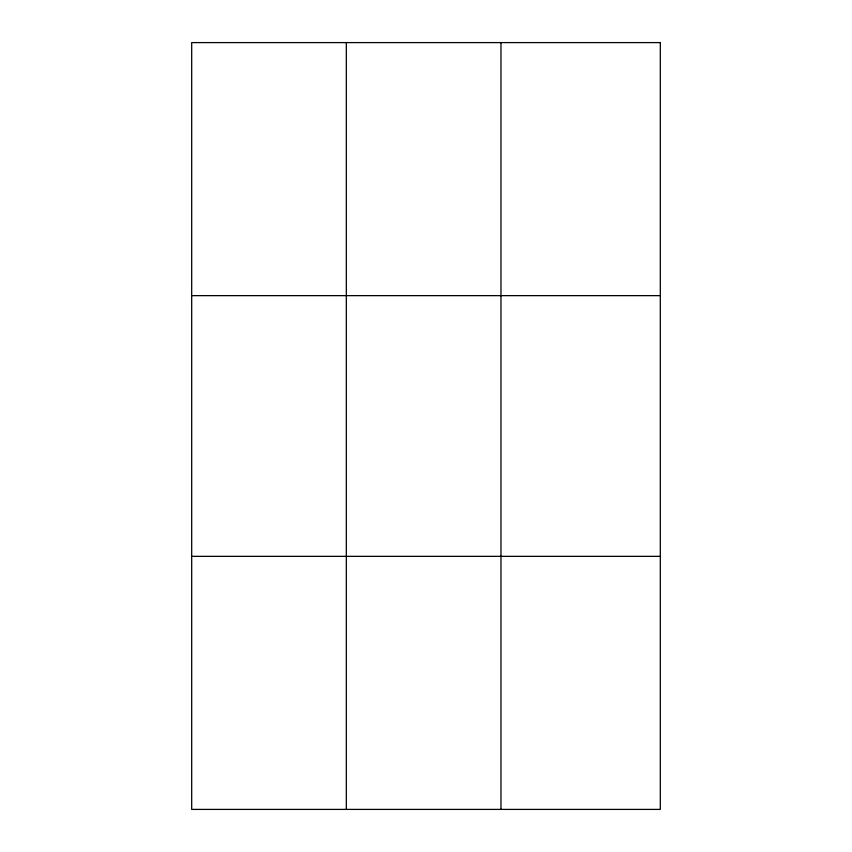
<?xml version="1.0" encoding="UTF-8"?>
<svg xmlns="http://www.w3.org/2000/svg" width="852" height="852" viewBox="0 0 852 852"><rect width="100%" height="100%" fill="white"/><g stroke="black" fill="none" stroke-linecap="round" stroke-linejoin="round"><path stroke-width="1.28" d="M346.327 42.6L346.327 809.4M500.976 42.6L500.976 809.4M191.689 295.644L660.311 295.644M191.689 556.356L660.311 556.356M660.311 42.6L660.311 809.4L191.689 809.4L191.689 42.6L660.311 42.6"/></g></svg>
